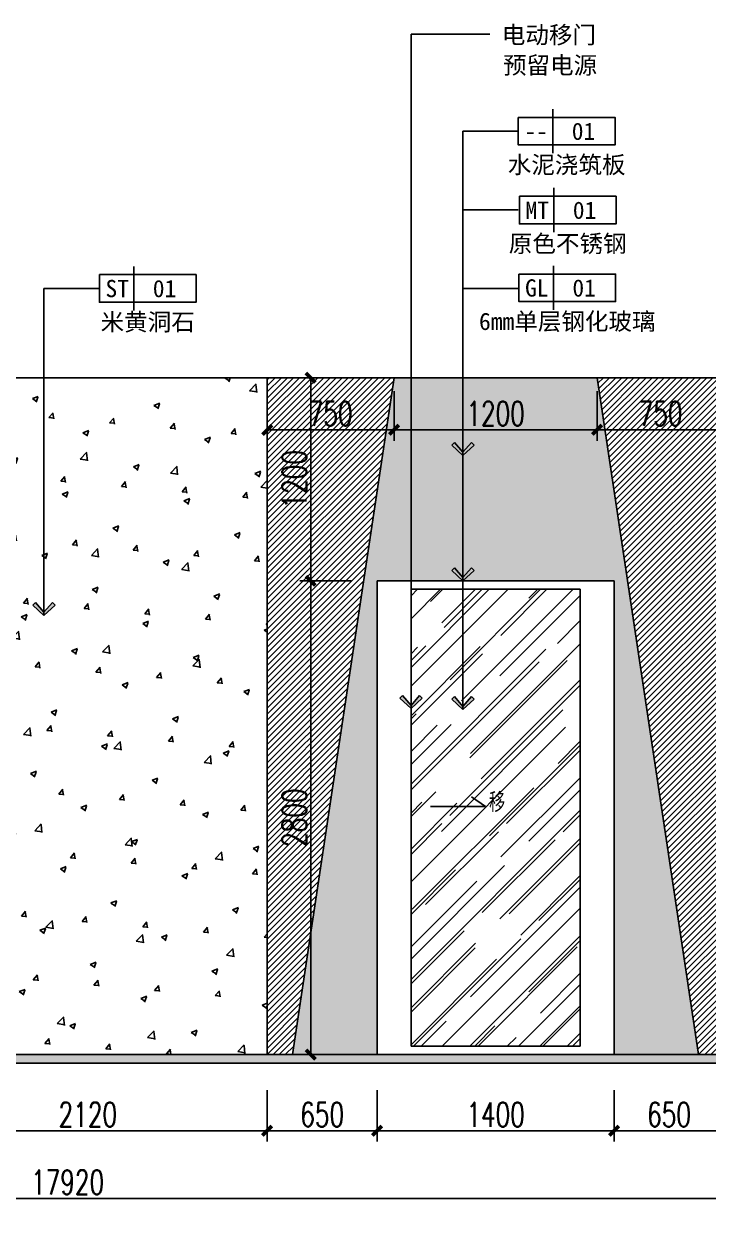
# Model space of a CAD drawing. Header units: millimetres. Extents: x 5625199 to 7433318, y -3316392 to -2552493.
# Drawn here: x 6046840 to 6050886, y -2677437 to -2670431 of the extents above; entities that cross this region are included whole.
import ezdxf
from ezdxf.enums import TextEntityAlignment as Align

# ---------------------------------------------------------------- set-up
doc = ezdxf.new("R2010")
doc.units = ezdxf.units.MM
doc.header["$PDMODE"] = 35
doc.header["$PDSIZE"] = -10
doc.layers.add('155', color=155, linetype='Continuous')
doc.layers.add('DIM', color=7, linetype='Continuous')
doc.styles.add('03.YBC-宋体2.5', font='', dxfattribs={"width": 0.8, "height": 2.5})
doc.styles.add('宋体', font='', dxfattribs={"width": 0.7})
doc.styles.add('标注-尺寸', font='simplex.shx', dxfattribs={"width": 0.7})
doc.styles.get('03.YBC-宋体2.5').set_extended_font_data('SimSun')
doc.styles.get('宋体').set_extended_font_data('SimSun')
doc.dimstyles.new('90', dxfattribs={"dimscale": 0.9, "dimtxt": 150, "dimasz": 50, "dimexe": 120, "dimexo": 150, "dimgap": 30, "dimtad": 1, "dimdec": 0, "dimrnd": 5, "dimdsep": 46, "dimtxsty": '标注-尺寸', "dimblk": 'ARCHTICK', "dimcen": 0.2, "dimclrd": 8, "dimclre": 8, "dimclrt": 2, "dimadec": 0, "dimazin": 0, "dimtfac": 1, "dimtdec": 0, "dimtmove": 2, "dimatfit": 3, "dimldrblk": 'ccccc', "dimfxl": 300, "dimfxlon": 1, "dimtolj": 1, "dimtzin": 0, "dimarcsym": 0})
doc.dimstyles.new('副本 100', dxfattribs={"dimscale": 0.8, "dimtxt": 180, "dimasz": 70, "dimexe": 80, "dimexo": 100, "dimgap": 30, "dimtad": 1, "dimdec": 0, "dimrnd": 5, "dimdsep": 46, "dimtxsty": '标注-尺寸', "dimblk": 'ARCHTICK', "dimcen": 0.2, "dimdle": 5, "dimclrd": 8, "dimclre": 8, "dimclrt": 2, "dimadec": 0, "dimazin": 0, "dimtfac": 1, "dimtdec": 0, "dimtmove": 2, "dimatfit": 3, "dimldrblk": 'ccccc', "dimfxl": 300, "dimfxlon": 1, "dimtolj": 1, "dimtzin": 0, "dimarcsym": 0})

# ---------------------------------------------------------------- blocks, each defined once
blk = doc.blocks.new('_ArchTick')
at = {"color": 0, "linetype": 'ByBlock', "const_width": 0.4}
blk.add_lwpolyline([(-0.5, -0.5), (0.5, 0.5)], dxfattribs=at)
blk = doc.blocks.new('*D224')
at = {"layer": '155', "color": 8, "lineweight": -2, "ltscale": 500, "transparency": 16777216}
for p, q in [((6046159, -2676732.7), (6046159, -2677036.7)), ((6048279.1, -2676732.7), (6048279.1, -2677036.7)), ((6046155, -2676972.7), (6048283.1, -2676972.7))]:
    blk.add_line(p, q, dxfattribs=at)
at = {"layer": 'Defpoints', "color": 0, "transparency": 16777216}
for p in [(6046159, -2676522.7), (6048279.1, -2676522.7), (6048279.1, -2676972.7)]:
    blk.add_point(p, dxfattribs=at)
at = {"layer": '155', "color": 8, "linetype": 'ByBlock', "lineweight": -2, "transparency": 16777216, "xscale": 56, "yscale": 56, "zscale": 56, "rotation": 180}
blk.add_blockref('_ArchTick', (6046159, -2676972.7), dxfattribs=at)
at = {"layer": '155', "color": 8, "linetype": 'ByBlock', "lineweight": -2, "transparency": 16777216, "xscale": 56, "yscale": 56, "zscale": 56}
blk.add_blockref('_ArchTick', (6048279.1, -2676972.7), dxfattribs=at)
at = {"layer": '155', "color": 2, "ltscale": 500, "transparency": 16777216, "insert": (6047219, -2676876.7), "char_height": 144, "attachment_point": 5, "style": '标注-尺寸'}
blk.add_mtext('\\A1;2120', dxfattribs=at)
blk = doc.blocks.new('ccccc')
h = blk.add_hatch(color=44)
h.dxf.hatch_style = 1
h.paths.add_polyline_path([(-1.71, -1.12), (-1.35, -1.47), (0, 0), (-1.35, 1.47), (-1.71, 1.12), (-0.42, 0)])
at = {"color": 44}
for p, q in [((-1.35, 1.47), (-1.71, 1.12)), ((0, 0), (-1.35, 1.47)), ((-0.42, 0), (-5.07, 0)), ((-1.71, 1.12), (-0.42, 0)), ((-1.71, -1.12), (-0.42, 0)), ((0, 0), (-1.35, -1.47)), ((-1.35, -1.47), (-1.71, -1.12))]:
    blk.add_line(p, q, dxfattribs=at)
blk = doc.blocks.new('*D225')
at = {"layer": '155', "color": 8, "lineweight": -2, "ltscale": 500, "transparency": 16777216}
for p, q in [((6048279.1, -2676732.7), (6048279.1, -2677036.7)), ((6048929.1, -2676732.7), (6048929.1, -2677036.7)), ((6048275.1, -2676972.7), (6048933.1, -2676972.7))]:
    blk.add_line(p, q, dxfattribs=at)
at = {"layer": 'Defpoints', "color": 0, "transparency": 16777216}
for p in [(6048279.1, -2676522.7), (6048929.1, -2676522.7), (6048929.1, -2676972.7)]:
    blk.add_point(p, dxfattribs=at)
at = {"layer": '155', "color": 8, "linetype": 'ByBlock', "lineweight": -2, "transparency": 16777216, "xscale": 56, "yscale": 56, "zscale": 56, "rotation": 180}
blk.add_blockref('_ArchTick', (6048279.1, -2676972.7), dxfattribs=at)
at = {"layer": '155', "color": 8, "linetype": 'ByBlock', "lineweight": -2, "transparency": 16777216, "xscale": 56, "yscale": 56, "zscale": 56}
blk.add_blockref('_ArchTick', (6048929.1, -2676972.7), dxfattribs=at)
at = {"layer": '155', "color": 2, "ltscale": 500, "transparency": 16777216, "insert": (6048604.1, -2676876.7), "char_height": 144, "attachment_point": 5, "style": '标注-尺寸'}
blk.add_mtext('\\A1;650', dxfattribs=at)
blk = doc.blocks.new('*D226')
at = {"layer": '155', "color": 8, "lineweight": -2, "ltscale": 500, "transparency": 16777216}
for p, q in [((6048929.1, -2676732.7), (6048929.1, -2677036.7)), ((6050329.1, -2676732.7), (6050329.1, -2677036.7)), ((6048925.1, -2676972.7), (6050333.1, -2676972.7))]:
    blk.add_line(p, q, dxfattribs=at)
at = {"layer": 'Defpoints', "color": 0, "transparency": 16777216}
for p in [(6048929.1, -2676522.7), (6050329.1, -2676522.7), (6050329.1, -2676972.7)]:
    blk.add_point(p, dxfattribs=at)
at = {"layer": '155', "color": 8, "linetype": 'ByBlock', "lineweight": -2, "transparency": 16777216, "xscale": 56, "yscale": 56, "zscale": 56, "rotation": 180}
blk.add_blockref('_ArchTick', (6048929.1, -2676972.7), dxfattribs=at)
at = {"layer": '155', "color": 8, "linetype": 'ByBlock', "lineweight": -2, "transparency": 16777216, "xscale": 56, "yscale": 56, "zscale": 56}
blk.add_blockref('_ArchTick', (6050329.1, -2676972.7), dxfattribs=at)
at = {"layer": '155', "color": 2, "ltscale": 500, "transparency": 16777216, "insert": (6049629.1, -2676876.7), "char_height": 144, "attachment_point": 5, "style": '标注-尺寸'}
blk.add_mtext('\\A1;1400', dxfattribs=at)
blk = doc.blocks.new('*D227')
at = {"layer": '155', "color": 8, "lineweight": -2, "ltscale": 500, "transparency": 16777216}
for p, q in [((6050329.1, -2676732.7), (6050329.1, -2677036.7)), ((6050979.1, -2676732.7), (6050979.1, -2677036.7)), ((6050325.1, -2676972.7), (6050983.1, -2676972.7))]:
    blk.add_line(p, q, dxfattribs=at)
at = {"layer": 'Defpoints', "color": 0, "transparency": 16777216}
for p in [(6050329.1, -2676522.7), (6050979.1, -2676522.7), (6050979.1, -2676972.7)]:
    blk.add_point(p, dxfattribs=at)
at = {"layer": '155', "color": 8, "linetype": 'ByBlock', "lineweight": -2, "transparency": 16777216, "xscale": 56, "yscale": 56, "zscale": 56, "rotation": 180}
blk.add_blockref('_ArchTick', (6050329.1, -2676972.7), dxfattribs=at)
at = {"layer": '155', "color": 8, "linetype": 'ByBlock', "lineweight": -2, "transparency": 16777216, "xscale": 56, "yscale": 56, "zscale": 56}
blk.add_blockref('_ArchTick', (6050979.1, -2676972.7), dxfattribs=at)
at = {"layer": '155', "color": 2, "ltscale": 500, "transparency": 16777216, "insert": (6050654.1, -2676876.7), "char_height": 144, "attachment_point": 5, "style": '标注-尺寸'}
blk.add_mtext('\\A1;650', dxfattribs=at)
blk = doc.blocks.new('*D367')
at = {"layer": '155', "color": 8, "lineweight": -2, "ltscale": 500, "transparency": 16777216}
for p, q in [((6038139, -2677132.7), (6038139, -2677436.7)), ((6056059.2, -2677132.7), (6056059.2, -2677436.7)), ((6038135, -2677372.7), (6056063.2, -2677372.7))]:
    blk.add_line(p, q, dxfattribs=at)
at = {"layer": 'Defpoints', "color": 0, "transparency": 16777216}
for p in [(6056059.2, -2676522.7), (6038139, -2676572.7), (6056059.2, -2677372.7)]:
    blk.add_point(p, dxfattribs=at)
at = {"layer": '155', "color": 8, "linetype": 'ByBlock', "lineweight": -2, "transparency": 16777216, "xscale": 56, "yscale": 56, "zscale": 56, "rotation": 180}
blk.add_blockref('_ArchTick', (6038139, -2677372.7), dxfattribs=at)
at = {"layer": '155', "color": 8, "linetype": 'ByBlock', "lineweight": -2, "transparency": 16777216, "xscale": 56, "yscale": 56, "zscale": 56}
blk.add_blockref('_ArchTick', (6056059.2, -2677372.7), dxfattribs=at)
at = {"layer": '155', "color": 2, "ltscale": 500, "transparency": 16777216, "insert": (6047099.1, -2677276.7), "char_height": 144, "attachment_point": 5, "style": '标注-尺寸'}
blk.add_mtext('\\A1;17920', dxfattribs=at)
blk = doc.blocks.new('*D437')
at = {"layer": '155', "color": 8, "lineweight": -2, "ltscale": 500, "transparency": 16777216}
for p, q in [((6048776.2, -2673722.7), (6048472.2, -2673722.7)), ((6048536.2, -2676526.7), (6048536.2, -2673718.7)), ((6048776.2, -2676522.7), (6048472.2, -2676522.7))]:
    blk.add_line(p, q, dxfattribs=at)
at = {"layer": 'Defpoints', "color": 0, "transparency": 16777216}
for p in [(6048536.2, -2673722.7), (6049395.7, -2673722.7), (6049526.7, -2676522.7)]:
    blk.add_point(p, dxfattribs=at)
at = {"layer": '155', "color": 8, "linetype": 'ByBlock', "lineweight": -2, "transparency": 16777216, "xscale": 56, "yscale": 56, "zscale": 56}
for p, rotation in [((6048536.2, -2673722.7), 90), ((6048536.2, -2676522.7), 270)]:
    blk.add_blockref('_ArchTick', p, dxfattribs=dict(at, rotation=rotation))
at = {"layer": '155', "color": 2, "ltscale": 500, "transparency": 16777216, "insert": (6048440.2, -2675122.7), "char_height": 144, "attachment_point": 5, "rotation": 90, "style": '标注-尺寸'}
blk.add_mtext('\\A1;2800', dxfattribs=at)
blk = doc.blocks.new('*D438')
at = {"layer": '155', "color": 8, "lineweight": -2, "ltscale": 500, "transparency": 16777216}
for p, q in [((6048776.2, -2672522.7), (6048472.2, -2672522.7)), ((6048536.2, -2673726.7), (6048536.2, -2672518.7)), ((6048776.2, -2673722.7), (6048472.2, -2673722.7))]:
    blk.add_line(p, q, dxfattribs=at)
at = {"layer": 'Defpoints', "color": 0, "transparency": 16777216}
for p in [(6048536.2, -2672522.7), (6049240.8, -2672522.7), (6049395.7, -2673722.7)]:
    blk.add_point(p, dxfattribs=at)
at = {"layer": '155', "color": 8, "linetype": 'ByBlock', "lineweight": -2, "transparency": 16777216, "xscale": 56, "yscale": 56, "zscale": 56}
for p, rotation in [((6048536.2, -2672522.7), 90), ((6048536.2, -2673722.7), 270)]:
    blk.add_blockref('_ArchTick', p, dxfattribs=dict(at, rotation=rotation))
at = {"layer": '155', "color": 2, "ltscale": 500, "transparency": 16777216, "insert": (6048440.2, -2673122.7), "char_height": 144, "attachment_point": 5, "rotation": 90, "style": '标注-尺寸'}
blk.add_mtext('\\A1;1200', dxfattribs=at)
blk = doc.blocks.new('*U604')
at = {"color": 50}
blk.add_line((-9, 3.2), (-9, -3.2), dxfattribs=at)
at = {"color": 150}
blk.add_lwpolyline([(-14, 2), (-14, -2), (0, -2), (0, 2)], close=True, dxfattribs=at)
at = {"color": 50, "style": '03.YBC-宋体2.5', "flags": 8}
for tag, p in [('PT', (-11.41, -0.02)), ('01', (-4.56, -0.02)), ('材料名称', (-7, -4.85))]:
    blk.add_attdef(tag, text='', height=2.5, dxfattribs=at).set_placement(p, align=Align.MIDDLE_CENTER)
blk = doc.blocks.new('*U614')
at = {"color": 50}
blk.add_line((-9, 3.2), (-9, -3.2), dxfattribs=at)
at = {"color": 150}
blk.add_lwpolyline([(-14, 2), (-14, -2), (0, -2), (0, 2)], close=True, dxfattribs=at)
at = {"color": 50, "style": '03.YBC-宋体2.5', "flags": 8}
for tag, p in [('PT', (-11.41, -0.02)), ('01', (-4.56, -0.02)), ('材料名称', (-7, -4.85))]:
    blk.add_attdef(tag, text='', height=2.5, dxfattribs=at).set_placement(p, align=Align.MIDDLE_CENTER)
blk = doc.blocks.new('*U615')
at = {"color": 50}
blk.add_line((-9, 3.2), (-9, -3.2), dxfattribs=at)
at = {"color": 150}
blk.add_lwpolyline([(-14, 2), (-14, -2), (0, -2), (0, 2)], close=True, dxfattribs=at)
at = {"color": 50, "style": '03.YBC-宋体2.5', "flags": 8}
for tag, p in [('PT', (-11.41, -0.02)), ('01', (-4.56, -0.02)), ('材料名称', (-7, -4.85))]:
    blk.add_attdef(tag, text='', height=2.5, dxfattribs=at).set_placement(p, align=Align.MIDDLE_CENTER)
blk = doc.blocks.new('*D696')
at = {"color": 8, "lineweight": -2, "ltscale": 500, "transparency": 16777216}
for p, q in [((6048279.1, -2672602.7), (6048279.1, -2672894.6)), ((6049029.1, -2672602.7), (6049029.1, -2672894.6)), ((6048275.1, -2672830.6), (6049033.1, -2672830.6))]:
    blk.add_line(p, q, dxfattribs=at)
at = {"layer": 'Defpoints', "color": 0, "transparency": 16777216}
for p in [(6048279.1, -2672522.7), (6049029.1, -2672522.7), (6049029.1, -2672830.6)]:
    blk.add_point(p, dxfattribs=at)
at = {"color": 8, "linetype": 'ByBlock', "lineweight": -2, "transparency": 16777216, "xscale": 56, "yscale": 56, "zscale": 56, "rotation": 180}
blk.add_blockref('_ArchTick', (6048279.1, -2672830.6), dxfattribs=at)
at = {"color": 8, "linetype": 'ByBlock', "lineweight": -2, "transparency": 16777216, "xscale": 56, "yscale": 56, "zscale": 56}
blk.add_blockref('_ArchTick', (6049029.1, -2672830.6), dxfattribs=at)
at = {"color": 2, "ltscale": 500, "transparency": 16777216, "insert": (6048654.1, -2672734.6), "char_height": 144, "attachment_point": 5, "style": '标注-尺寸'}
blk.add_mtext('\\A1;750', dxfattribs=at)
blk = doc.blocks.new('*D697')
at = {"color": 8, "lineweight": -2, "ltscale": 500, "transparency": 16777216}
for p, q in [((6049029.1, -2672602.7), (6049029.1, -2672894.6)), ((6050229.1, -2672602.7), (6050229.1, -2672894.6)), ((6049025.1, -2672830.6), (6050233.1, -2672830.6))]:
    blk.add_line(p, q, dxfattribs=at)
at = {"layer": 'Defpoints', "color": 0, "transparency": 16777216}
for p in [(6049029.1, -2672522.7), (6050229.1, -2672522.7), (6050229.1, -2672830.6)]:
    blk.add_point(p, dxfattribs=at)
at = {"color": 8, "linetype": 'ByBlock', "lineweight": -2, "transparency": 16777216, "xscale": 56, "yscale": 56, "zscale": 56, "rotation": 180}
blk.add_blockref('_ArchTick', (6049029.1, -2672830.6), dxfattribs=at)
at = {"color": 8, "linetype": 'ByBlock', "lineweight": -2, "transparency": 16777216, "xscale": 56, "yscale": 56, "zscale": 56}
blk.add_blockref('_ArchTick', (6050229.1, -2672830.6), dxfattribs=at)
at = {"color": 2, "ltscale": 500, "transparency": 16777216, "insert": (6049629.1, -2672734.6), "char_height": 144, "attachment_point": 5, "style": '标注-尺寸'}
blk.add_mtext('\\A1;1200', dxfattribs=at)
blk = doc.blocks.new('*D698')
at = {"color": 8, "lineweight": -2, "ltscale": 500, "transparency": 16777216}
for p, q in [((6050229.1, -2672602.7), (6050229.1, -2672894.6)), ((6050979.1, -2672602.7), (6050979.1, -2672894.6)), ((6050225.1, -2672830.6), (6050983.1, -2672830.6))]:
    blk.add_line(p, q, dxfattribs=at)
at = {"layer": 'Defpoints', "color": 0, "transparency": 16777216}
for p in [(6050229.1, -2672522.7), (6050979.1, -2672522.7), (6050979.1, -2672830.6)]:
    blk.add_point(p, dxfattribs=at)
at = {"color": 8, "linetype": 'ByBlock', "lineweight": -2, "transparency": 16777216, "xscale": 56, "yscale": 56, "zscale": 56, "rotation": 180}
blk.add_blockref('_ArchTick', (6050229.1, -2672830.6), dxfattribs=at)
at = {"color": 8, "linetype": 'ByBlock', "lineweight": -2, "transparency": 16777216, "xscale": 56, "yscale": 56, "zscale": 56}
blk.add_blockref('_ArchTick', (6050979.1, -2672830.6), dxfattribs=at)
at = {"color": 2, "ltscale": 500, "transparency": 16777216, "insert": (6050604.1, -2672734.6), "char_height": 144, "attachment_point": 5, "style": '标注-尺寸'}
blk.add_mtext('\\A1;750', dxfattribs=at)

msp = doc.modelspace()

# ---------------------------------------------------------------- hatches: boundary and pattern name
at = {"layer": '155', "ltscale": 500}
h = msp.add_hatch(dxfattribs=at)
h.set_pattern_fill('砂石碎砖', color=250, scale=50)
h.set_pattern_definition([(50, (273402.82, -417409.76), (358.63009, -31.376067), [37.5, -412.5]), (355, (273402.82, -417409.76), (-69.375663, 376.096067), [30, -330]), (100.4514, (273432.7, -417412.37), (289.25469, 344.719771), [31.870095, -350.571055]), (46.1842, (273402.82, -417309.76), (533.62052, -82.759504), [56.25, -618.75]), (96.6356, (273447.3, -417316.65), (467.33135, 487.058935), [47.805144, -525.8565]), (351.1842, (273402.8, -417309.76), (467.330973, 487.0593), [45, -495]), (21, (273452.82, -417334.76), (298.453526, -201.309444), [37.5, -412.5]), (326, (273452.82, -417334.76), (121.657669, 362.57502), [30, -330]), (71.4514, (273477.7, -417351.53), (420.111314, 161.265248), [31.870095, -350.571055])])
h.paths.add_polyline_path([(6046158.96, -2676522.72), (6048279.07, -2676522.72), (6048279.07, -2672522.72), (6046158.96, -2672522.72)])
h = msp.add_hatch(dxfattribs=at)
h.set_pattern_fill('ANSI31', color=250, scale=8)
h.set_pattern_definition([(45, (273402.825, -417409.755), (-17.96051224, 17.96051224), [])])
h.paths.add_polyline_path([(6048279.07, -2676522.72), (6048429.07, -2676522.72), (6049029.07, -2672522.72), (6048279.07, -2672522.72)])
h.paths.add_polyline_path([(6050829.07, -2676522.72), (6050979.07, -2676522.72), (6050979.07, -2672522.72), (6050229.07, -2672522.72)])
h = msp.add_hatch(dxfattribs=at)
h.set_pattern_fill('DOTS', color=250, scale=12)
h.set_pattern_definition([(0, (273402.825, -417409.755), (9.525, 19.05), [0, -19.05])])
h.paths.add_polyline_path([(6048429.07, -2676522.72), (6048929.07, -2676522.72), (6048929.07, -2673722.72), (6050329.07, -2673722.72), (6050329.07, -2676522.72), (6050829.07, -2676522.72), (6050229.07, -2672522.72), (6049029.07, -2672522.72)])
h = msp.add_hatch(dxfattribs=at)
h.set_pattern_fill('AR-RROOF', color=250, scale=8, angle=45)
h.set_pattern_definition([(45, (282920.7, -417409.76), (172.4209175, 459.7891134), [3048, -406.4, 1016, -203.2]), (45, (283039.96, -417146.8), (-334.783948, 47.415752), [609.6, -67.056, 1219.2, -152.4]), (45, (282870.42, -417215.78), (650.8889637, 843.425655), [1625.6, -284.48, 812.8, -203.2])])
h.paths.add_polyline_path([(6050129.07, -2676472.72), (6050129.07, -2673772.72), (6049129.07, -2673772.72), (6049129.07, -2676472.72)])
h = msp.add_hatch(color=250, dxfattribs=at)
h.dxf.hatch_style = 1
h.paths.add_polyline_path([(6038139.01, -2676572.72), (6056059.18, -2676572.72), (6056059.18, -2676522.72), (6038139.01, -2676522.72)])

# ---------------------------------------------------------------- linework, layer by layer
at = {"layer": '155', "color": 0, "ltscale": 500}
for p, q in [((6056199.18, -2672522.72), (6037999.01, -2672522.72)), ((6056059.18, -2676522.72), (6038139.01, -2676522.72)), ((6056199.18, -2676572.72), (6037999.01, -2676572.72))]:
    msp.add_line(p, q, dxfattribs=at)
at = {"layer": '155', "color": 5, "ltscale": 500}
for p, q in [((6048279.07, -2672522.72), (6048279.07, -2676522.72)), ((6049029.07, -2672522.72), (6048429.07, -2676522.72)), ((6050229.07, -2672522.72), (6050829.07, -2676522.72))]:
    msp.add_line(p, q, dxfattribs=at)
at = {"layer": '155', "color": 4, "ltscale": 500}
for p, q in [((6050329.07, -2673722.72), (6048929.07, -2673722.72)), ((6048929.07, -2673722.72), (6048929.07, -2676522.72)), ((6050329.07, -2673722.72), (6050329.07, -2676522.72)), ((6049129.07, -2673772.72), (6049129.07, -2676472.72)), ((6050129.07, -2673772.72), (6049129.07, -2673772.72)), ((6050129.07, -2673772.72), (6050129.07, -2676472.72)), ((6050129.07, -2676472.72), (6049129.07, -2676472.72))]:
    msp.add_line(p, q, dxfattribs=at)
at = {"layer": '155', "color": 7, "ltscale": 500}
for p, q in [((6049570.31, -2675057.21), (6049487.13, -2675000.14)), ((6049244.05, -2675057.21), (6049570.31, -2675057.21))]:
    msp.add_line(p, q, dxfattribs=at)

# ---------------------------------------------------------------- block references
ref = msp.add_blockref('*U604', (6050334.81, -2671065.54), dxfattribs=dict(xscale=40.82399999999999, yscale=40.82399999999999, zscale=40.82399999999999))
ref.add_attrib('材料名称', '水泥浇筑板', dxfattribs={"color": 50, "height": 102.06, "style": '03.YBC-宋体2.5'}).set_placement((6050049.04, -2671263.74), align=Align.MIDDLE_CENTER)
ref.add_attrib('01', '01', dxfattribs={"color": 50, "height": 102.06, "style": '03.YBC-宋体2.5'}).set_placement((6050148.63, -2671066.23), align=Align.MIDDLE_CENTER)
ref.add_attrib('PT', '--', dxfattribs={"color": 50, "height": 102.06, "style": '03.YBC-宋体2.5'}).set_placement((6049868.92, -2671066.23), align=Align.MIDDLE_CENTER)
ref = msp.add_blockref('*U615', (6050341.03, -2671531.93), dxfattribs=dict(xscale=40.82399999999999, yscale=40.82399999999999, zscale=40.82399999999999))
ref.add_attrib('材料名称', '原色不锈钢', dxfattribs={"color": 50, "height": 102.06, "style": '03.YBC-宋体2.5'}).set_placement((6050055.27, -2671730.13), align=Align.MIDDLE_CENTER)
ref.add_attrib('01', '01', dxfattribs={"color": 50, "height": 102.06, "style": '03.YBC-宋体2.5'}).set_placement((6050154.85, -2671532.62), align=Align.MIDDLE_CENTER)
ref.add_attrib('PT', 'MT', dxfattribs={"color": 50, "height": 102.06, "style": '03.YBC-宋体2.5'}).set_placement((6049875.15, -2671532.62), align=Align.MIDDLE_CENTER)
ref = msp.add_blockref('*U614', (6050338.53, -2671991.42), dxfattribs=dict(xscale=40.82399999999999, yscale=40.82399999999999, zscale=40.82399999999999))
ref.add_attrib('材料名称', '6mm单层钢化玻璃', dxfattribs={"color": 50, "height": 102.06, "style": '03.YBC-宋体2.5'}).set_placement((6050052.76, -2672189.62), align=Align.MIDDLE_CENTER)
ref.add_attrib('01', '01', dxfattribs={"color": 50, "height": 102.06, "style": '03.YBC-宋体2.5'}).set_placement((6050152.35, -2671992.11), align=Align.MIDDLE_CENTER)
ref.add_attrib('PT', 'GL', dxfattribs={"color": 50, "height": 102.06, "style": '03.YBC-宋体2.5'}).set_placement((6049872.65, -2671992.11), align=Align.MIDDLE_CENTER)
ref = msp.add_blockref('*U604', (6047858.61, -2671994.99), dxfattribs=dict(xscale=40.82399999999999, yscale=40.82399999999999, zscale=40.82399999999999))
ref.add_attrib('材料名称', '米黄洞石', dxfattribs={"color": 50, "height": 102.06, "style": '03.YBC-宋体2.5'}).set_placement((6047572.84, -2672193.19), align=Align.MIDDLE_CENTER)
ref.add_attrib('01', '01', dxfattribs={"color": 50, "height": 102.06, "style": '03.YBC-宋体2.5'}).set_placement((6047672.43, -2671995.68), align=Align.MIDDLE_CENTER)
ref.add_attrib('PT', 'ST', dxfattribs={"color": 50, "height": 102.06, "style": '03.YBC-宋体2.5'}).set_placement((6047392.73, -2671995.68), align=Align.MIDDLE_CENTER)

# ---------------------------------------------------------------- texts
at = {"color": 3, "linetype": 'ByBlock', "ltscale": 10, "insert": (6049590.12, -2674977.74), "char_height": 100, "width": 20529.6213, "attachment_point": 1, "style": '宋体'}
msp.add_mtext('移', dxfattribs=at)
at = {"color": 50, "style": '03.YBC-宋体2.5', "flags": 8}
for tag, p in [('电动移门', (6049944.08, -2670496.63)), ('预留电源', (6049950.88, -2670675.84))]:
    msp.add_attdef(tag, text='材料名称', height=102.06, dxfattribs=at).set_placement(p, align=Align.MIDDLE_CENTER)

# ---------------------------------------------------------------- dimensions: what is measured, and where the dimension line sits
at = {"ltscale": 500}
for base, p1, p2, picture, middle in [((6049029.07, -2672830.61), (6048279.07, -2672522.72), (6049029.07, -2672522.72), '*D696', (6048654.07, -2672734.61)), ((6050229.07, -2672830.61), (6049029.07, -2672522.72), (6050229.07, -2672522.72), '*D697', (6049629.07, -2672734.61)), ((6050979.07, -2672830.61), (6050229.07, -2672522.72), (6050979.07, -2672522.72), '*D698', (6050604.07, -2672734.61))]:
    dim = msp.add_linear_dim(base=base, p1=p1, p2=p2, dimstyle='副本 100', dxfattribs=at)
    dim.commit()
    dim.dimension.update_dxf_attribs({"geometry": picture, "text_midpoint": middle})
at = {"layer": '155', "ltscale": 500}
for base, p1, p2, picture, middle in [((6048536.22, -2672522.72), (6049395.74, -2673722.72), (6049240.79, -2672522.72), '*D438', (6048440.22, -2673122.72)), ((6048536.22, -2673722.72), (6049526.7, -2676522.72), (6049395.74, -2673722.72), '*D437', (6048440.22, -2675122.72))]:
    dim = msp.add_linear_dim(base=base, p1=p1, p2=p2, angle=90, dimstyle='副本 100', dxfattribs=at)
    dim.commit()
    dim.dimension.update_dxf_attribs({"geometry": picture, "text_midpoint": middle})
for base, p1, p2, picture, middle in [((6056059.18, -2677372.72), (6038139.01, -2676572.72), (6056059.18, -2676522.72), '*D367', (6047099.1, -2677276.72)), ((6048279.07, -2676972.72), (6046158.96, -2676522.72), (6048279.07, -2676522.72), '*D224', (6047219.02, -2676876.72)), ((6048929.07, -2676972.72), (6048279.07, -2676522.72), (6048929.07, -2676522.72), '*D225', (6048604.07, -2676876.72)), ((6050329.07, -2676972.72), (6048929.07, -2676522.72), (6050329.07, -2676522.72), '*D226', (6049629.07, -2676876.72)), ((6050979.07, -2676972.72), (6050329.07, -2676522.72), (6050979.07, -2676522.72), '*D227', (6050654.07, -2676876.72))]:
    dim = msp.add_linear_dim(base=base, p1=p1, p2=p2, dimstyle='副本 100', dxfattribs=at)
    dim.commit()
    dim.dimension.update_dxf_attribs({"geometry": picture, "text_midpoint": middle})

# ---------------------------------------------------------------- leaders
at = {"layer": 'DIM'}
msp.add_leader([(6049129.07, -2674477.68), (6049129.07, -2670491.92), (6049595.37, -2670491.92)], dimstyle='90', override={"dimscale": 0.9, "dimtxt": 150, "dimasz": 50, "dimgap": 30, "dimtad": 1, "dimtxsty": '标注-尺寸', "dimclrd": 8, "dimldrblk": 'ccccc', "dimlwd": -2}, dxfattribs=at)
for points in [[(6049436.06, -2672982.38), (6049436.06, -2671065.54), (6049763.27, -2671065.54)], [(6049436.06, -2673722.72), (6049436.06, -2671530.26), (6049763.27, -2671530.26)], [(6046959.86, -2673927.29), (6046959.86, -2671994.99), (6047287.08, -2671994.99)], [(6049436.06, -2674483.77), (6049436.06, -2671994.99), (6049763.27, -2671994.99)]]:
    msp.add_leader(points, dimstyle='90', dxfattribs=at)

doc.saveas('drawing.dxf')
